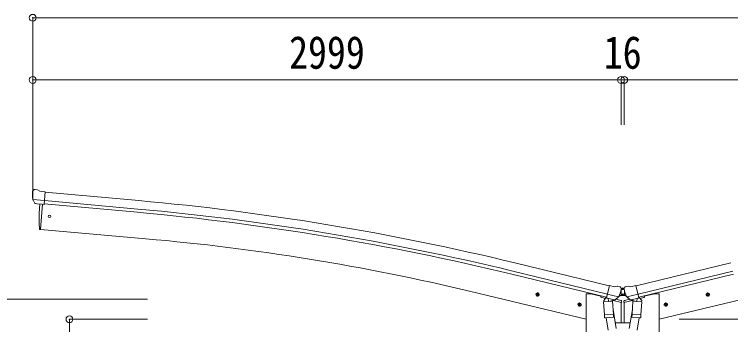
# Model space of a CAD drawing. Units: millimetres at full size. Extents: x -9783 to 9892, y -6828 to 6752.
# Drawn here: x -7534 to -3882, y -1775 to -194 of the extents above; entities that cross this region are included whole.
import ezdxf
from ezdxf.enums import TextEntityAlignment as Align

# ---------------------------------------------------------------- set-up
doc = ezdxf.new("R2010")
doc.units = ezdxf.units.MM
doc.header["$LTSCALE"] = 35
doc.header["$PDMODE"] = 32
doc.header["$PDSIZE"] = 35
for name, color, linetype, lineweight in [('0-1_本体', 4, 'Continuous', 9), ('0-2_部品', 7, 'Continuous', 9), ('0-7_合掌部品', 3, 'Continuous', 9), ('0-A_寸法', 6, 'Continuous', 9)]:
    doc.layers.add(name, color=color, linetype=linetype, lineweight=lineweight)
doc.styles.add('ＭＳ ゴシック', font='')
doc.styles.get('ＭＳ ゴシック').set_extended_font_data('MS Gothic')

msp = doc.modelspace()

# ---------------------------------------------------------------- linework, layer by layer
at = {"layer": '0-1_本体'}
for p, q in [((-6899.69, -1142.53), (-7377.02, -1099.49)), ((-6899.69, -1142.53), (-7377.02, -1099.49)), ((-7389.47, -1161.47), (-7400.72, -1290.07)), ((-7389.47, -1161.47), (-7400.72, -1290.07)), ((-6905.07, -1202.29), (-7382.25, -1159.26)), ((-6905.07, -1202.29), (-7382.25, -1159.26)), ((-6903.56, -1185.52), (-7380.73, -1142.49)), ((-6903.56, -1185.52), (-7380.73, -1142.49)), ((-7400.72, -1290.07), (-6862.77, -1337.13)), ((-7400.72, -1290.07), (-6862.77, -1337.13)), ((-4500.87, -1576.84), (-4983.04, -1459.53)), ((-4500.87, -1576.84), (-4983.04, -1459.53)), ((-4364.51, -1576.84), (-3882.35, -1459.53)), ((-4364.51, -1576.84), (-3882.35, -1459.53)), ((-4514.88, -1635.19), (-4997.25, -1518.06)), ((-4514.88, -1635.19), (-4997.25, -1518.06)), ((-4510.95, -1618.81), (-4993.28, -1501.69)), ((-4510.95, -1618.81), (-4993.28, -1501.69)), ((-4354.43, -1618.81), (-3872.1, -1501.69)), ((-4354.43, -1618.81), (-3872.1, -1501.69)), ((-4350.5, -1635.19), (-3868.13, -1518.06)), ((-4350.5, -1635.19), (-3868.13, -1518.06)), ((-5206.78, -1605.97), (-4618.69, -1747.16)), ((-5206.78, -1605.97), (-4618.69, -1747.16)), ((-3658.61, -1605.97), (-4246.69, -1747.16)), ((-3658.61, -1605.97), (-4246.69, -1747.16)), ((-4618.69, -1617.16), (-4594.69, -1617.16)), ((-4618.69, -1617.16), (-4594.69, -1617.16)), ((-4618.69, -1617.16), (-4618.69, -4797.16)), ((-4618.69, -1617.16), (-4618.69, -4797.16)), ((-4543.44, -1629.47), (-4594.69, -1617.16)), ((-4543.44, -1629.47), (-4594.69, -1617.16)), ((-4322.7, -1629.65), (-4270.69, -1617.16)), ((-4322.7, -1629.65), (-4270.69, -1617.16)), ((-4246.69, -1617.16), (-4270.69, -1617.16)), ((-4246.69, -1617.16), (-4270.69, -1617.16)), ((-4246.69, -1617.16), (-4246.69, -4797.16)), ((-4246.69, -1617.16), (-4246.69, -4797.16)), ((-4468.66, -1643.9), (-4468.66, -1644.45)), ((-4468.66, -1643.9), (-4468.66, -1644.45)), ((-4440.69, -1765.72), (-4440.69, -1660.6)), ((-4440.69, -1765.72), (-4440.69, -1660.6)), ((-4424.69, -1765.72), (-4424.69, -1660.6)), ((-4424.69, -1765.72), (-4424.69, -1660.6)), ((-4396.72, -1643.9), (-4396.72, -1644.45)), ((-4396.72, -1643.9), (-4396.72, -1644.45))]:
    msp.add_line(p, q, dxfattribs=at)
for centre, radius, start, end in [((-8075.74, -14196.56), 13106.9, 76.35206, 84.85206), ((-8075.74, -14196.56), 13106.9, 76.35206, 84.85206), ((-8075.74, -14196.56), 13046.9, 76.35206, 84.85206), ((-8075.74, -14196.56), 13046.9, 76.35206, 84.85206), ((-8075.74, -14196.56), 13063.74, 76.35206, 84.85206), ((-8075.74, -14196.56), 13063.74, 76.35206, 84.85206), ((-7841.37, -12599.78), 11305.08, 76.52357, 85.03409), ((-7841.37, -12599.78), 11305.08, 76.52357, 85.03409)]:
    msp.add_arc(centre, radius, start, end, dxfattribs=at)
at = {"layer": '0-2_部品'}
for p, q in [((-7440.17, -1094.48), (-7440.29, -1095.83)), ((-7439.11, -1092.44), (-7433.63, -1087.84)), ((-7429.97, -1086.69), (-7416.31, -1087.89)), ((-7403.35, -1095.04), (-7415.07, -1088.28)), ((-7403.35, -1095.04), (-7376.79, -1097.37)), ((-7382.44, -1162.03), (-7376.79, -1097.37)), ((-7439.65, -1137.33), (-7380.73, -1142.49)), ((-7428.4, -1156.82), (-7439.33, -1137.88)), ((-7426.01, -1158.22), (-7418.31, -1158.89)), ((-7400.47, -1287.75), (-7389.42, -1161.42)), ((-7392.41, -1161.16), (-7382.44, -1162.03)), ((-7403.32, -1290.13), (-7400.71, -1290.52)), ((-7400.71, -1290.52), (-7400.47, -1287.75)), ((-4474.51, -1581.28), (-4500.44, -1575.05)), ((-4474.51, -1581.28), (-4461.25, -1578.58)), ((-4446.77, -1581.77), (-4459.95, -1578.6)), ((-4443.68, -1584.02), (-4439.82, -1590.31)), ((-4439.46, -1592.59), (-4439.73, -1593.74)), ((-4425.93, -1592.59), (-4425.65, -1593.74)), ((-4421.71, -1584.02), (-4425.57, -1590.31)), ((-4418.61, -1581.77), (-4405.43, -1578.6)), ((-4390.87, -1581.28), (-4404.13, -1578.58)), ((-4390.87, -1581.28), (-4364.94, -1575.05)), ((-4856.94, -1623.4), (-4876.39, -1618.73)), ((-4873.96, -1619.31), (-4868.79, -1613.87)), ((-4871.83, -1626.51), (-4873.96, -1619.31)), ((-4869, -1630.79), (-4864.33, -1611.34)), ((-4868.79, -1613.87), (-4861.5, -1615.62)), ((-4861.5, -1615.62), (-4859.36, -1622.82)), ((-4543.44, -1628.44), (-4543.44, -1632.18)), ((-4520.47, -1641.63), (-4539.6, -1637.04)), ((-4516.17, -1636.69), (-4529.48, -1652)), ((-4515.22, -1636.62), (-4516.17, -1636.69)), ((-4512.14, -1639.09), (-4513.67, -1638.72)), ((-4475.44, -1647.9), (-4512.14, -1639.09)), ((-4453.51, -1632.9), (-4511.02, -1619.09)), ((-4506.19, -1640.91), (-4505.17, -1655.52)), ((-4470.36, -1647.81), (-4453.98, -1633.32)), ((-4411.87, -1632.9), (-4354.37, -1619.09)), ((-4395.02, -1647.81), (-4411.4, -1633.32)), ((-4389.95, -1647.9), (-4353.24, -1639.09)), ((-4359.19, -1640.91), (-4360.22, -1655.52)), ((-4353.24, -1639.09), (-4351.71, -1638.72)), ((-4350.16, -1636.62), (-4349.22, -1636.69)), ((-4349.22, -1636.69), (-4335.9, -1652)), ((-4344.92, -1641.63), (-4325.78, -1637.04)), ((-4321.95, -1628.44), (-4321.95, -1632.18)), ((-4008.45, -1623.4), (-3989, -1618.73)), ((-4003.89, -1615.62), (-4006.02, -1622.82)), ((-3996.59, -1613.87), (-4003.89, -1615.62)), ((-3996.39, -1630.79), (-4001.06, -1611.34)), ((-3991.42, -1619.31), (-3996.59, -1613.87)), ((-3993.56, -1626.51), (-3991.42, -1619.31)), ((-4643, -1674.76), (-4662.45, -1670.09)), ((-4660.03, -1670.67), (-4654.86, -1665.23)), ((-4657.89, -1677.87), (-4660.03, -1670.67)), ((-4655.06, -1682.15), (-4650.39, -1662.7)), ((-4654.86, -1665.23), (-4647.56, -1666.98)), ((-4647.56, -1666.98), (-4645.43, -1674.18)), ((-4530.59, -1658.45), (-4484.9, -1655.26)), ((-4525.91, -1725.29), (-4530.59, -1658.45)), ((-4529.48, -1652), (-4529.04, -1658.34)), ((-4477.98, -1649.91), (-4503.79, -1656.35)), ((-4486.67, -1652.08), (-4486.44, -1655.37)), ((-4484.9, -1655.26), (-4480.22, -1722.09)), ((-4438.88, -1661.22), (-4481.91, -1650.89)), ((-4473.07, -1648.38), (-4480.59, -1646.57)), ((-4477.28, -1648.13), (-4477.22, -1648.87)), ((-4473.91, -1648.27), (-4475.44, -1647.9)), ((-4467.34, -1645.13), (-4441.18, -1651.41)), ((-4438.88, -1654.33), (-4438.88, -1661.22)), ((-4426.5, -1661.22), (-4383.48, -1650.89)), ((-4426.5, -1654.33), (-4426.5, -1661.22)), ((-4398.05, -1645.13), (-4424.2, -1651.41)), ((-4392.31, -1648.38), (-4384.79, -1646.57)), ((-4391.48, -1648.27), (-4389.95, -1647.9)), ((-4388.11, -1648.13), (-4388.16, -1648.87)), ((-4387.4, -1649.91), (-4361.59, -1656.35)), ((-4380.49, -1655.26), (-4385.16, -1722.09)), ((-4334.8, -1658.45), (-4380.49, -1655.26)), ((-4378.71, -1652.08), (-4378.94, -1655.37)), ((-4339.47, -1725.29), (-4334.8, -1658.45)), ((-4335.9, -1652), (-4336.34, -1658.34)), ((-4222.38, -1674.76), (-4202.93, -1670.09)), ((-4217.82, -1666.98), (-4219.95, -1674.18)), ((-4210.52, -1665.23), (-4217.82, -1666.98)), ((-4210.32, -1682.15), (-4214.99, -1662.7)), ((-4205.36, -1670.67), (-4210.52, -1665.23)), ((-4207.49, -1677.87), (-4205.36, -1670.67)), ((-4481.96, -1697.33), (-4466.04, -1793.5)), ((-4383.43, -1697.33), (-4399.34, -1793.5)), ((-4525.91, -1725.29), (-4480.22, -1722.09)), ((-4525.9, -1725.29), (-4525.01, -1737.99)), ((-4481.21, -1736.7), (-4522.91, -1739.61)), ((-4517.48, -1739.24), (-4506.75, -1802.82)), ((-4479.36, -1734.56), (-4480.24, -1722.1)), ((-4479.76, -1735.92), (-4479.76, -1735.92)), ((-4386.02, -1734.56), (-4385.15, -1722.1)), ((-4385.62, -1735.92), (-4385.63, -1735.92)), ((-4339.47, -1725.29), (-4385.16, -1722.09)), ((-4384.18, -1736.7), (-4342.48, -1739.61)), ((-4347.91, -1739.24), (-4358.64, -1802.82)), ((-4339.49, -1725.29), (-4340.37, -1737.99)), ((-4394.32, -1765.72), (-4471.07, -1765.72))]:
    msp.add_line(p, q, dxfattribs=at)
for points in [[(-7439.72, -1136.7), (-7439.44, -1137.69), (-7439.33, -1137.88)], [(-7392.41, -1161.16), (-7392.68, -1161.23), (-7418.05, -1159.01), (-7418.31, -1158.89)], [(-7405.87, -1287.29), (-7406.7, -1261.67), (-7406.9, -1235.17), (-7406.43, -1208.68), (-7405.29, -1182.21), (-7403.78, -1160.25)], [(-4505.87, -1640.5), (-4515.6, -1638.17), (-4500.44, -1575.05)], [(-4359.51, -1640.5), (-4349.79, -1638.17), (-4364.94, -1575.05)], [(-4859.36, -1622.82), (-4864.53, -1628.26), (-4871.83, -1626.51)], [(-4505.87, -1640.5), (-4505.64, -1640.65), (-4480.87, -1646.6), (-4480.59, -1646.57)], [(-4453.24, -1632.32), (-4453.83, -1633.17), (-4453.98, -1633.32)], [(-4412.14, -1632.32), (-4411.56, -1633.17), (-4411.4, -1633.32)], [(-4359.51, -1640.5), (-4359.75, -1640.65), (-4384.51, -1646.6), (-4384.79, -1646.57)], [(-4006.02, -1622.82), (-4000.85, -1628.26), (-3993.56, -1626.51)], [(-4645.43, -1674.18), (-4650.6, -1679.62), (-4657.89, -1677.87)], [(-4219.95, -1674.18), (-4214.79, -1679.62), (-4207.49, -1677.87)]]:
    msp.add_lwpolyline(points, dxfattribs=at)
for centre, radius in [((-7354.64, -1222.88), 6.5), ((-4866.66, -1621.06), 8.5), ((-4866.66, -1621.06), 7.7), ((-4866.66, -1621.06), 6.5), ((-3998.72, -1621.06), 8.5), ((-3998.72, -1621.06), 7.7), ((-3998.72, -1621.06), 6.5), ((-4652.73, -1672.43), 8.5), ((-4652.73, -1672.43), 7.7), ((-4652.73, -1672.43), 6.5), ((-4212.66, -1672.43), 8.5), ((-4212.66, -1672.43), 7.7), ((-4212.66, -1672.43), 6.5)]:
    msp.add_circle(centre, radius, dxfattribs=at)
for centre, radius, start, end in [((-7430.41, -1091.67), 5, 85.00648, 129.99352), ((-7416.57, -1090.88), 3, 60, 85), ((-7238.66, -1113.47), 202.4, 175, 186.5915), ((-7402.88, -1287.16), 3, 182.53781, 261.49678), ((-4460.65, -1581.52), 3, 76.5, 101.5), ((-4636.54, -1546.49), 202.4, 334.90875, 346.5), ((-4447.94, -1586.63), 5, 31.5, 76.5), ((-4228.85, -1546.49), 202.4, 193.5, 205.09125), ((-4417.45, -1586.63), 5, 103.5, 148.5), ((-4404.73, -1581.52), 3, 78.5, 103.5), ((-4538.44, -1632.18), 5, 180, 256.5), ((-4513.55, -1638.24), 0.5, 221.23754, 256.5), ((-4506.79, -1641), 0.604, 7.79405, 79.40158), ((-4358.6, -1641), 0.604, 100.59842, 172.20595), ((-4351.83, -1638.24), 0.5, 283.5, 318.76246), ((-4326.95, -1632.18), 5, 283.5, 0), ((-4504.15, -1655.38), 1.03, 188.03431, 289.96103), ((-4478.22, -1648.94), 1, 284, 4), ((-4476.78, -1648.09), 0.5, 76.5, 184), ((-4473.79, -1647.78), 0.5, 256.5, 291.76246), ((-4468.24, -1644.3), 1.5, 259.976, 311.5), ((-4441.88, -1654.33), 3, 0, 76.5), ((-4423.5, -1654.33), 3, 103.5, 180), ((-4397.15, -1644.3), 1.5, 228.5, 280.024), ((-4391.59, -1647.78), 0.5, 248.23754, 283.5), ((-4388.61, -1648.09), 0.5, 356, 103.5), ((-4387.16, -1648.94), 1, 176, 256), ((-4361.24, -1655.38), 1.03, 250.03897, 351.96569), ((-4523.04, -1737.62), 2, 190.53157, 274), ((-4481.35, -1734.7), 2, 274, 322.59038), ((-4481.31, -1734.73), 1.95, 322.52234, 4.95983), ((-4384.08, -1734.73), 1.95, 175.04017, 217.47766), ((-4384.04, -1734.7), 2, 217.40962, 266), ((-4342.34, -1737.62), 2, 266, 349.46843)]:
    msp.add_arc(centre, radius, start, end, dxfattribs=at)
for centre, major_axis, ratio, start_param, end_param in [((-7437.18, -1094.74), (-2.71, -1.31), 0.997474, 4.9606201, 5.7465286), ((-7444.5, -1090.44), (15.35, 3.44), 0.101033, 0.3078116, 0.3080427), ((-7425.8, -1155.31), (-1.62, -2.54), 0.997631, 5.8041905, 6.6006116), ((-7425.67, -1155.11), (3.5, 2.17), 0.650902, 4.0958226, 4.1686332), ((-7425.74, -1155.22), (-1.62, -2.54), 0.997631, 0.3902369, 0.4789948), ((-4442.38, -1591.88), (1.57, -2.57), 0.99628, 0.7835347, 1.5707963), ((-4423.01, -1591.88), (-1.57, -2.57), 0.99628, 4.712389, 5.4996506), ((-4472.37, -1645.45), (0.73, -2.92), 0.997631, 5.8041905, 5.8929484), ((-4472.41, -1645.33), (-2.63, 3.16), 0.650902, 2.1145521, 2.1873627), ((-4472.35, -1645.55), (0.73, -2.92), 0.997631, 5.965759, 6.7621801), ((-4393.03, -1645.55), (-0.73, -2.92), 0.997631, 5.8041905, 6.6006116), ((-4392.98, -1645.33), (2.63, 3.16), 0.650902, 4.0958226, 4.1686332), ((-4393.01, -1645.45), (-0.73, -2.92), 0.997631, 0.3902369, 0.4789948)]:
    msp.add_ellipse(centre, major_axis=major_axis, ratio=ratio, start_param=start_param, end_param=end_param, dxfattribs=at)
at = {"layer": '0-7_合掌部品', "color": 7}
for p, q in [((-4441.19, -1599.3), (-4441.19, -1622.8)), ((-4440.12, -1589.88), (-4439.94, -1588.3)), ((-4425.44, -1588.3), (-4439.94, -1588.3)), ((-4431.43, -1593.02), (-4430.59, -1593.02)), ((-4425.26, -1589.88), (-4425.44, -1588.3)), ((-4424.19, -1599.3), (-4424.19, -1622.8)), ((-4467.24, -1645.43), (-4446.19, -1626.8)), ((-4452.36, -1630.26), (-4447.19, -1625.68)), ((-4446.19, -1625.3), (-4439.73, -1625.3)), ((-4419.19, -1626.8), (-4446.19, -1626.8)), ((-4439.44, -1625.8), (-4441.19, -1622.8)), ((-4439.44, -1625.8), (-4425.94, -1625.8)), ((-4431.43, -1621.72), (-4430.59, -1621.72)), ((-4425.94, -1625.8), (-4424.19, -1622.8)), ((-4425.65, -1625.3), (-4419.19, -1625.3)), ((-4398.14, -1645.43), (-4419.19, -1626.8)), ((-4413.02, -1630.26), (-4418.2, -1625.68))]:
    msp.add_line(p, q, dxfattribs=at)
for points in [[(-4433.95, -1592.18), (-4434.79, -1592.18), (-4434.79, -1593.02), (-4433.95, -1593.02)], [(-4432.27, -1591.34), (-4432.27, -1590.5), (-4433.11, -1590.5), (-4433.11, -1591.34)], [(-4433.11, -1593.86), (-4433.11, -1594.7), (-4432.27, -1594.7), (-4432.27, -1593.86)], [(-4430.59, -1593.02), (-4430.59, -1592.18), (-4431.43, -1592.18)], [(-4433.95, -1620.88), (-4434.79, -1620.88), (-4434.79, -1621.72), (-4433.95, -1621.72)], [(-4432.27, -1620.04), (-4432.27, -1619.2), (-4433.11, -1619.2), (-4433.11, -1620.04)], [(-4433.11, -1622.56), (-4433.11, -1623.4), (-4432.27, -1623.4), (-4432.27, -1622.56)], [(-4430.59, -1621.72), (-4430.59, -1620.88), (-4431.43, -1620.88)]]:
    msp.add_lwpolyline(points, dxfattribs=at)
for centre in [(-4432.69, -1592.6), (-4432.69, -1621.3)]:
    msp.add_circle(centre, 3.5, dxfattribs=at)
for centre, radius, start, end in [((-4433.95, -1591.34), 0.84, 270, 0), ((-4433.95, -1593.86), 0.84, 0, 90), ((-4431.43, -1591.34), 0.84, 180, 270), ((-4431.43, -1593.86), 0.84, 90, 180), ((-4446.19, -1626.8), 1.5, 90, 131.5), ((-4433.95, -1620.04), 0.84, 270, 0), ((-4433.95, -1622.56), 0.84, 0, 90), ((-4431.43, -1620.04), 0.84, 180, 270), ((-4431.43, -1622.56), 0.84, 90, 180), ((-4419.19, -1626.8), 1.5, 48.5, 90)]:
    msp.add_arc(centre, radius, start, end, dxfattribs=at)
at = {"layer": '0-A_寸法'}
for p, q in [((-7440.1, -211.53), (-7440.1, -528.15)), ((-7440.1, -211.53), (-1426.1, -211.53)), ((-7440.1, -528.15), (-7440.1, -1140.38)), ((-7440.1, -528.15), (-4441.1, -528.15)), ((-4441.1, -528.15), (-4441.1, -757.16)), ((-4441.1, -528.15), (-4441.1, -757.16)), ((-4441.1, -528.15), (-4425.1, -528.15)), ((-4425.1, -528.15), (-4425.1, -757.16)), ((-4425.1, -528.15), (-4425.1, -757.16)), ((-4425.1, -528.15), (-4425.1, -757.16)), ((-4425.1, -528.15), (-1426.1, -528.15)), ((-7800.67, -1644.15), (-6855.59, -1644.15)), ((-7252.7, -1747.15), (-6855.59, -1747.15)), ((-7252.7, -4247.15), (-7252.7, -1747.15)), ((-4145.16, -1747.15), (-3758.31, -1747.15))]:
    msp.add_line(p, q, dxfattribs=at)
for p in [(-7440.1, -211.53), (-7440.1, -528.15), (-4441.1, -528.15), (-4425.1, -528.15), (-7252.7, -1747.15)]:
    msp.add_point(p, dxfattribs=at)

# ---------------------------------------------------------------- texts
at = {"layer": '0-A_寸法', "color": 7, "style": 'ＭＳ ゴシック', "width": 0.85}
for s, p in [('2999', (-6133.1, -521.15)), ('16', (-4529.35, -521.15))]:
    msp.add_text(s, height=166.8, dxfattribs=at).set_placement(p, align=Align.BOTTOM_LEFT)

doc.saveas('drawing.dxf')
